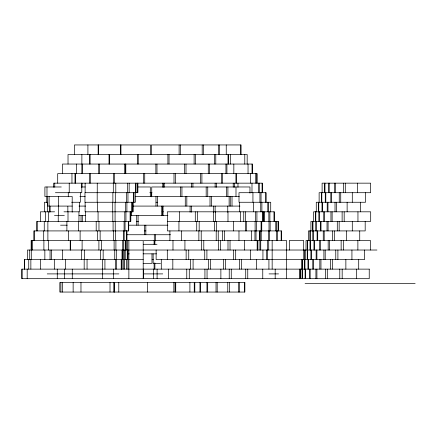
<?xml version="1.0" encoding="UTF-8"?>
<svg xmlns="http://www.w3.org/2000/svg" width="437" height="437" viewBox="0 0 437 437"><rect width="100%" height="100%" fill="white"/><g stroke="black" fill="none" stroke-linecap="round" stroke-linejoin="round"><path stroke-width="0.66" d="M61.284 186.976L44.902 186.976L44.902 196.53L72.203 196.53L72.176 212.224M81.222 186.976L85.22 186.976M137.387 186.976L150.312 186.976L150.312 196.53M55.395 192.706L81.79 192.706L81.79 183.158M149.804 192.706L152.016 192.706M79.889 196.53L85.22 196.53M135.257 196.53L239.318 196.53M71.624 202.26L80.332 202.26L80.332 192.706M156.004 202.26L157.358 202.26M72.203 206.084L47.704 206.084L47.704 196.53M78.982 206.084L85.712 206.084M132.329 206.084L239.94 206.084M54.603 211.814L40.384 211.814L40.384 221.368M63.982 211.814L79.365 211.814L79.365 202.26M162.089 211.814L163.438 211.814M54.478 215.632L64.332 215.632M78.982 215.632L85.712 215.632M130.668 215.632L167.89 215.632M136.459 221.368L138.496 221.368M167.316 221.368L278.238 221.368L278.238 230.916M60.552 225.186L67.222 225.186M128.412 225.186L167.89 225.186M144.549 230.916L145.963 230.916M126.309 234.74L170.485 234.74M143.888 240.47L286.486 240.47L286.486 278.68M143.38 244.294L157.02 244.294M376.94 250.024L27.422 250.024L27.422 259.573M127.904 253.842L129.265 253.842M143.134 253.842L156.484 253.842M127.921 259.573L24.385 259.573L24.385 269.126M128.871 259.573L143.205 259.573M152.065 259.573L153.425 259.573M143.134 263.396L151.983 263.396L151.983 253.842M160.488 263.396L153.141 263.396L153.141 253.842M47.229 273.901L118.875 273.901M143.298 273.901L162.755 273.901M269.028 273.901L278.555 273.901M305.086 283.455L415.15 283.455M370.445 250.024L370.445 240.47L306.02 240.47L306.02 250.024M365.523 192.706L365.523 202.26L316.273 202.26L316.273 211.814M365.185 221.368L365.185 230.916L308.402 230.916L308.402 240.47M364.605 250.024L364.605 259.573L156.129 259.573L156.129 250.024M360.509 202.26L360.509 211.814M359.733 230.916L359.733 240.47M358.706 259.573L358.706 269.126M357.952 211.814L357.952 221.368M357.876 240.47L357.876 250.024M357.586 183.158L357.586 192.706M356.679 269.126L356.679 278.68M352.293 192.706L352.293 202.26M352.293 221.368L352.293 230.916M351.932 250.024L351.932 259.573M347.131 202.26L347.131 211.814M346.667 230.916L346.667 240.47M345.864 259.573L345.864 269.126M345.296 183.158L345.296 192.706M344.181 211.814L344.181 221.368M343.646 183.158L343.646 192.706M343.438 240.47L343.438 250.024M342.127 211.814L342.127 221.368M342.171 269.126L342.171 278.68M341.144 240.47L341.144 250.024M340.734 192.706L340.734 202.26M339.789 269.126L339.789 278.68M339.254 192.706L339.254 202.26M339.161 221.368L339.161 230.916M337.899 250.024L337.899 259.573M337.298 221.368L337.298 230.916M336.348 202.26L336.348 211.814M335.769 250.024L335.769 259.573M335.441 183.158L335.441 192.706M335.021 202.26L335.021 211.814M334.545 183.158L334.545 192.706M334.316 230.916L334.316 240.47M332.644 230.916L332.644 240.47M332.502 259.573L332.502 269.126M332.131 211.814L332.131 221.368M331.634 192.706L331.634 202.26M330.946 211.814L330.946 221.368M330.82 192.706L330.82 202.26M330.58 259.573L330.58 269.126M329.662 240.47L329.662 250.024M329.214 183.158L329.214 192.706M328.64 183.158L328.64 192.706M328.182 240.47L328.182 250.024M328.083 221.368L328.083 230.916M327.969 202.26L327.969 211.814M327.308 269.126L327.308 278.68M327.22 202.26L327.22 211.814M327.023 221.368L327.023 230.916M325.811 192.706L325.811 202.26M325.598 269.126L325.598 278.68M325.27 192.706L325.27 202.26M325.21 250.024L325.21 259.573M324.975 183.158L324.975 192.706M324.565 183.158L324.565 192.706M324.423 211.814L324.423 221.368M324.199 230.916L324.199 240.47M323.904 250.024L323.904 259.573M323.735 211.814L323.735 221.368M323.254 230.916L323.254 240.47M322.522 202.26L322.522 211.814M322.102 192.706L322.102 183.158L370.669 183.158L370.669 192.706L319.13 192.706L319.13 202.26M322.009 202.26L322.009 211.814M321.812 192.706L321.812 202.26M321.43 192.706L321.43 202.26M321.009 221.368L321.009 230.916M320.96 259.573L320.96 269.126M320.468 240.47L320.468 250.024M320.365 221.368L320.365 230.916M319.818 259.573L319.818 269.126M319.633 240.47L319.633 250.024M319.332 211.814L319.332 221.368M318.852 211.814L318.852 221.368M318.753 202.26L318.753 211.814M318.393 202.26L318.393 211.814M317.704 230.916L317.704 240.47M317.104 230.916L317.104 240.47M316.896 250.024L316.896 259.573M316.912 269.126L316.912 278.68M316.251 221.368L316.251 230.916M316.142 250.024L316.142 259.573M315.924 269.126L315.924 278.68M315.809 211.814L315.798 230.916M315.47 211.814L315.47 221.368M314.509 240.47L314.509 250.024M313.952 240.47L313.952 250.024M313.537 221.368L313.537 211.814L370.691 211.814L370.691 221.368L310.909 221.368L310.909 230.916M313.46 259.573L313.46 269.126M313.269 230.916L313.269 240.47M312.963 221.368L312.963 230.916M312.843 230.916L312.843 240.47M312.777 259.573L312.777 269.126M312.652 221.368L312.652 230.916M311.423 250.024L311.423 259.573M310.904 250.024L310.904 259.573M310.39 240.47L310.39 250.024M310.226 230.916L310.226 240.47M310.166 269.126L310.166 278.68M309.997 240.47L309.997 250.024M309.942 230.916L309.942 240.47M309.543 269.126L309.543 278.68M308.44 259.573L308.44 269.126M307.959 259.573L307.959 269.126M307.599 240.47L307.615 259.573M307.342 240.47L307.342 250.024M307.249 250.024L307.249 259.573M305.561 269.126L305.561 278.68M305.086 250.024L305.086 259.573M305.119 269.126L305.119 278.68M304.939 259.573L304.939 269.126M304.857 250.024L304.857 259.573M304.605 259.573L304.605 269.126M303.759 250.024L303.759 259.573M303.682 250.024L303.682 240.47L289.354 240.47L289.354 250.024M302.683 259.573L302.683 269.126M302.486 259.573L302.486 269.126M302.377 269.126L302.377 278.68M302.071 269.126L302.071 278.68M301.634 259.573L301.634 269.126M300.399 269.126L300.399 278.68M300.235 269.126L300.235 278.68M299.651 269.126L299.651 278.68M281.565 240.47L281.565 230.916L167.387 230.916L167.316 211.814L274.425 211.814L274.425 221.368M281.166 230.916L281.166 240.47M278.156 221.368L278.156 230.916M277.348 230.916L277.348 240.47M276.555 221.368L276.555 230.916M276.331 230.916L276.331 240.47M275.763 221.368L275.763 230.916M275.179 269.126L275.179 278.68M273.972 211.814L273.972 221.368M272.158 240.47L272.158 269.126M270.711 211.814L270.721 202.26L239.001 202.26L239.001 192.706L266.177 192.706L266.177 202.26M270.148 221.368L270.148 230.916M269.902 211.814L269.902 221.368M269.667 230.916L269.667 240.47M269.012 221.368L269.012 230.916M268.924 259.573L268.924 269.126M268.848 211.814L268.848 221.368M268.657 202.26L268.657 211.814M268.722 240.47L268.722 250.024M268.526 230.916L268.526 240.47M267.788 202.26L267.788 211.814M267.641 240.47L267.641 250.024M267.575 250.024L267.575 259.573M266.597 250.024L266.597 259.573M265.609 192.706L265.609 202.26M264.101 211.814L264.101 221.368M263.992 211.814L263.992 221.368M263.118 211.814L263.118 221.368M262.937 250.024L262.937 259.573M262.763 269.126L262.763 278.68M262.637 211.814L262.637 221.368M262.282 192.706L262.282 183.158L53.642 183.158L53.642 187.249M262.118 183.158L262.118 192.706M261.889 202.26L261.889 211.814M261.752 221.368L261.752 230.916M261.484 221.368L261.484 230.916M261.337 221.368L261.304 230.916M261.228 230.916L261.228 240.47M261.086 221.368L261.086 230.916M261.042 192.706L261.042 202.26M260.736 202.26L260.736 211.814M260.731 240.47L260.731 250.024M260.266 230.916L260.266 240.47M259.939 192.706L259.939 202.26M259.911 240.47L259.911 250.024M259.299 183.158L259.299 192.706M258.322 183.158L258.322 192.706M257.819 240.47L257.819 250.024M257.748 240.47L257.748 250.024M257.191 183.158L257.191 173.604L57.7 173.604L57.7 183.158M257.158 240.47L257.158 250.024M256.912 211.814L256.912 221.368M256.492 173.604L256.492 183.158M256.475 259.573L256.475 269.126M256.415 221.368L256.415 230.916M256.033 230.916L256.033 240.47M255.727 173.604L255.727 183.158M255.465 211.814L255.465 221.368M255.121 221.368L255.121 230.916M254.946 230.916L254.946 240.47M253.427 202.26L253.427 211.814M252.936 192.706L252.936 202.26M252.482 173.604L252.482 164.05L62.475 164.05L62.475 173.604M252.034 164.05L252.034 173.604M251.985 183.158L251.985 192.706M251.554 230.916L251.554 240.47M250.45 250.024L250.45 259.573M250.401 173.604L250.401 183.158M249.964 193.116L249.964 186.976L151.737 186.976L151.737 196.53M248.036 164.05L248.036 173.604M247.757 269.126L247.757 278.68M247.162 164.05L247.195 154.501L68.025 154.501L68.025 164.05M246.069 221.368L246.069 230.916M245.911 221.368L245.911 230.916M245.725 269.126L245.725 278.68M245.561 211.814L245.561 221.368M244.78 154.501L244.78 164.05M244.633 240.47L244.633 250.024M244.332 282.499L244.332 292.053M243.748 211.814L243.748 221.368M241.585 259.573L241.585 269.126M241.087 154.501L241.087 144.947L151.317 144.947L151.317 154.501M240.661 211.814L240.661 221.368M240.574 144.947L240.574 154.501M239.613 282.499L239.613 292.053M239.531 202.26L239.531 211.814M239.547 259.573L239.547 269.126M238.979 230.916L238.979 240.47M238.367 282.499L238.367 292.053M237.979 183.158L237.979 187.249M236.302 173.604L236.302 183.158M235.996 186.976L235.996 196.53M235.947 173.604L235.947 183.158M235.69 250.024L235.69 259.573M234.303 183.158L234.303 187.249M233.833 164.05L233.833 173.604M233.658 250.024L233.658 259.573M233.44 221.368L233.44 230.916M233.232 183.158L233.232 187.249M232.02 196.53L232.02 206.084M231.26 269.126L231.26 278.68M230.496 154.501L230.496 164.05M230.261 196.53L230.261 206.084M230.031 240.47L230.031 250.024M229.605 282.499L229.605 292.053M229.234 269.126L229.234 278.68M229.119 196.53L229.119 206.084M228.606 154.501L228.606 164.05M228.027 154.501L228.027 164.05M227.983 211.814L227.983 221.368M227.999 240.47L227.999 250.024M227.901 186.976L227.901 196.53M227.759 206.084L227.759 212.224M227.77 282.499L227.77 292.053M226.912 164.05L226.912 173.604M226.65 186.976L226.65 196.53M226.246 144.947L226.246 154.501M225.94 164.05L225.94 173.604M225.35 259.573L225.35 269.126M224.558 230.916L224.558 240.47M223.334 259.573L223.334 269.126M222.668 173.604L222.668 183.158M222.531 230.916L222.531 240.47M221.401 173.604L221.401 183.158M220.876 269.126L220.876 278.68M220.341 240.47L220.341 250.024M219.45 144.947L219.45 154.501M218.642 144.947L218.642 154.501M218.358 240.47L218.358 250.024M218.249 230.916L218.249 240.47M217.2 282.499L217.2 292.053M216.659 221.368L216.659 230.916M216.599 183.158L216.599 187.249M216.211 230.916L216.211 240.47M216.025 282.499L216.025 292.053M215.774 154.501L215.774 164.05M215.578 211.814L215.578 221.368M215.135 183.158L215.135 187.249M215.135 206.084L215.135 212.224M214.611 154.501L214.611 164.05M214.567 221.368L214.567 230.916M213.698 206.084L213.698 212.224M213.442 211.814L213.442 221.368M211.524 196.53L211.524 206.084M210.547 259.573L210.547 269.126M210.011 196.53L210.011 206.084M209.667 164.05L209.667 173.604M208.46 259.573L208.46 269.126M208.285 164.05L208.285 173.604M207.75 186.976L207.75 196.53M207.69 282.499L207.69 292.053M207.051 269.126L207.051 278.68M206.903 250.024L206.903 259.573M206.941 282.499L206.941 292.053M206.177 186.976L206.177 196.53M204.931 269.126L204.931 278.68M204.734 250.024L204.734 259.573M203.789 240.47L203.789 250.024M203.456 144.947L203.456 154.501M202.2 144.947L202.2 154.501M201.899 173.604L201.899 183.158M201.533 240.47L201.533 250.024M201.217 230.916L201.217 240.47M200.583 282.499L200.583 292.053M200.386 173.604L200.386 183.158M199.944 282.499L199.944 292.053M199.174 221.368L199.174 230.916M198.868 230.916L198.868 240.47M197.671 211.814L197.671 221.368M196.726 221.368L196.726 230.916M195.497 154.501L195.497 164.05M195.29 211.814L195.29 221.368M194.809 282.499L194.809 292.053M194.252 282.499L194.252 292.053M194.121 154.501L194.121 164.05M193.094 259.573L193.094 269.126M192.919 183.158L192.919 187.249M191.657 206.084L191.657 212.224M191.335 183.158L191.335 187.249M190.652 259.573L190.652 269.126M190.095 206.084L190.095 212.224M189.909 282.499L189.909 292.053M189.281 269.126L189.281 278.68M188.746 250.024L188.746 259.573M186.828 196.53L186.828 206.084M186.768 269.126L186.768 278.68M186.14 250.024L186.14 259.573M185.993 164.05L185.993 173.604M185.277 196.53L185.277 206.084M184.927 240.47L184.927 250.024M184.572 164.05L184.572 173.604M181.934 186.976L181.934 196.53M181.655 230.916L181.655 240.47M180.399 186.976L180.399 196.53M180.312 144.947L180.312 154.501M179.52 211.814L179.52 221.368M179.115 144.947L179.115 154.501M178.946 221.368L178.946 230.916M175.734 282.499L175.734 292.053M175.423 173.604L175.423 183.158M175.062 282.499L175.062 292.053M174.002 173.604L174.002 183.158M173.855 282.499L173.855 292.053M172.981 240.47L172.981 250.024M172.828 259.573L172.828 269.126M169.906 230.916L169.906 240.47M169.043 154.501L169.043 164.05M168.48 269.126L168.48 278.68M167.906 154.501L167.906 164.05M167.3 250.024L167.3 259.573M164.208 183.158L164.208 187.249M163.624 183.158L163.624 187.249M163.056 206.084L163.056 215.632M162.777 183.158L162.777 187.249M162.395 206.084L162.395 215.632M161.717 206.084L161.717 215.632M161.286 259.573L161.286 269.126M157.358 196.53L157.358 206.084M157.102 269.126L157.102 278.68M156.981 164.05L156.981 173.604M155.976 196.53L155.976 206.084M155.856 164.05L155.856 173.604M155.534 234.74L155.534 240.88M154.895 240.47L154.895 244.562M154.895 262.987L154.895 269.126M154.299 234.74L154.299 244.294M154.108 240.47L154.108 244.562M154.108 262.987L154.108 269.126M153.633 269.126L153.633 278.68M151.229 192.706L151.229 196.803M150.607 154.501L150.607 144.947L74.437 144.947L74.437 154.501M147.427 282.499L147.427 292.053M145.832 225.186L145.832 234.74M144.723 173.604L144.723 183.158M144.538 225.186L144.538 234.74M143.56 173.604L143.56 183.158M143.44 269.126L143.44 278.68M143.205 278.68L143.205 240.47L31.153 240.47L31.153 250.024M138.239 154.501L138.239 164.05M138.092 215.632L138.092 225.186M137.846 183.158L137.846 192.706L84.964 192.706L84.964 202.26L135.394 202.26L135.394 192.706M137.71 183.158L137.71 192.706M137.453 154.501L137.453 164.05M136.715 215.632L136.715 225.186M136.016 183.158L136.016 192.706M135.519 183.158L135.519 192.706M134.017 192.706L134.017 202.26M133.646 192.706L133.646 202.26M133.056 202.26L133.056 211.814L85.117 211.814L85.117 202.26M132.853 202.26L132.853 211.814M132.111 202.26L132.111 211.814M131.865 202.26L131.865 211.814M131.663 211.541L131.663 215.632M130.827 211.814L130.827 221.368L36.921 221.368L36.921 230.916M130.608 211.814L130.608 221.368M130.281 211.814L130.281 221.368M130.155 211.814L130.155 221.368M129.15 183.158L129.15 192.706M128.871 240.47L128.871 278.68M128.707 221.368L128.707 230.916L33.813 230.916L33.813 240.47M128.505 221.368L128.483 230.916M127.954 192.706L127.954 202.26M127.921 250.024L127.921 269.126M127.533 183.158L127.533 192.706M127.604 240.47L127.604 250.024M127.451 250.024L127.451 259.573M126.894 202.26L126.894 211.814M126.845 230.916L126.845 240.47M126.774 230.916L126.774 240.47M126.686 230.916L126.686 240.47M126.593 259.573L126.593 269.126M126.468 192.706L126.468 202.26M126.293 240.47L126.293 250.024M125.943 211.814L125.943 221.368M125.801 164.05L125.801 173.604M125.752 250.024L125.752 259.573M125.692 240.47L125.692 250.024M125.566 202.26L125.566 211.814M125.217 240.47L125.217 250.024M125.108 164.05L125.108 173.604M125.048 221.368L125.048 230.916M124.927 164.05L124.927 173.604M124.785 211.814L124.785 221.368M124.583 250.024L124.583 259.573M124.463 259.573L124.463 269.126M124.179 230.916L124.179 240.47M124.092 221.368L124.092 230.916M123.731 259.573L123.731 269.126M123.605 250.024L123.605 259.573M123.425 230.916L123.425 240.47M123.294 240.47L123.294 250.024M122.753 240.47L122.753 250.024M122.36 250.024L122.36 259.573M122.027 250.024L121.999 269.126M121.776 259.573L121.776 269.126M121.36 259.573L121.36 269.126M121.213 259.573L121.213 269.126M120.951 144.947L120.951 154.501M120.525 144.947L120.525 154.501M118.788 282.499L118.788 292.053M116.635 259.573L116.635 269.126M116.297 250.024L116.297 259.573M115.909 240.47L115.909 250.024M115.789 183.158L115.789 192.706M115.532 230.916L115.532 240.47M115.346 259.573L115.346 269.126M115.308 192.706L115.308 202.26M115.231 221.368L115.231 230.916M115.078 202.26L115.068 221.368M114.734 250.024L114.734 259.573M114.472 282.499L114.472 292.053M114.314 173.604L114.314 183.158M114.396 282.499L114.396 292.053M114.112 240.47L114.112 250.024M113.773 282.499L113.773 292.053M113.544 230.916L113.544 240.47M113.336 173.604L113.336 183.158M113.352 269.126L113.352 278.68M113.298 183.158L113.298 192.706M113.09 221.368L113.09 230.916M112.872 192.706L112.872 202.26M112.801 211.814L112.801 221.368M112.713 202.26L112.713 211.814M110.015 282.499L110.015 292.053M109.676 154.501L109.676 164.05M109.026 154.501L109.026 164.05M104.924 259.573L104.924 269.126M103.17 250.024L103.17 259.573M102.493 259.573L102.493 269.126M102.367 269.126L102.367 278.68M101.553 240.47L101.553 250.024M100.608 250.024L100.608 259.573M100.139 230.916L100.139 240.47M99.51 164.05L99.51 173.604M98.97 221.368L98.97 230.916M98.899 240.47L98.899 250.024M98.718 164.05L98.718 173.604M98.658 144.947L98.658 154.501M98.15 144.947L98.15 154.501M98.068 211.814L98.068 221.368M97.467 202.26L97.467 211.814M97.418 230.916L97.418 240.47M97.249 183.158L97.249 192.706M97.194 192.706L97.194 202.26M96.195 221.368L96.195 230.916M90.301 173.604L90.301 183.158M90.104 154.501L90.104 164.05M89.519 154.501L89.519 164.05M89.448 173.604L89.448 183.158M87.913 144.947L87.913 154.501M87.061 259.573L87.061 269.126M85.576 211.814L85.576 221.368M85.128 183.158L85.128 192.706M84.434 250.024L84.434 259.573M84.172 259.573L84.172 269.126M82.424 164.05L82.424 173.604M82.298 215.632L82.298 221.778M82.112 240.47L82.112 250.024M81.943 183.158L81.943 187.249M81.888 154.501L81.839 173.604M81.511 250.024L81.511 259.573M81.042 215.632L81.042 221.778M80.976 282.499L80.976 292.053M80.118 230.916L80.118 240.47M78.944 211.814L78.944 221.368M78.474 221.368L78.474 230.916M76.584 164.05L76.584 173.604M75.541 173.604L75.541 183.158M74.989 173.604L74.989 183.158M73.137 282.499L73.137 292.053M72.274 269.126L72.274 278.68M71.958 173.604L71.958 183.158M70.368 240.47L70.368 250.024M70.22 240.47L70.22 250.024M69.226 183.158L69.226 192.706M68.396 230.916L68.396 240.47M68.281 192.706L68.281 196.803M68.003 211.814L68.003 221.368M67.85 206.357L67.85 211.814M66.894 221.368L66.894 230.916M65.588 259.573L65.588 269.126M64.441 269.126L64.441 278.68M62.502 250.024L62.502 259.573M62.447 282.499L62.447 292.053M60.896 282.499L60.896 292.053M58.607 196.53L58.607 206.084M58.449 206.084L58.449 215.632M58.236 215.632L58.236 221.778M57.274 269.126L57.274 278.68M54.751 183.158L54.751 187.249M54.319 259.573L54.319 269.126M51.397 250.024L51.397 259.573M50.058 250.024L50.058 259.573M49.955 206.357L49.955 211.814M49.84 206.084L49.84 212.224M49.113 196.53L49.113 206.084M48.627 240.47L48.627 250.024M48.573 211.814L48.573 221.368M47.873 221.368L47.89 240.47M47.573 211.814L47.573 202.26L44.421 202.26L44.421 211.814M46.988 186.976L46.988 196.53M46.759 196.53L46.759 202.67M45.563 211.814L45.563 221.368M44.853 250.024L44.853 259.573M44.257 221.368L44.257 230.916M43.897 240.47L43.897 250.024M43.695 230.916L43.695 240.47M40.559 259.573L40.559 269.126M37.03 221.368L37.03 230.916M34.376 230.916L34.376 240.47M32.453 240.47L32.453 250.024M31.404 240.47L31.404 250.024M31.289 250.024L31.289 259.573M30.863 259.573L30.863 269.126M29.716 250.024L29.716 259.573M28.738 259.573L28.738 269.126M27.187 269.126L27.187 278.68M24.609 259.573L24.609 269.126M22.025 269.126L22.025 278.68M369.232 269.126L21.85 269.126L21.85 278.68L369.232 278.68L369.232 269.126M244.867 282.499L59.831 282.499L59.831 292.053L244.867 292.053L244.867 282.499M259.545 240.47L259.545 230.916L259.512 240.47"/></g></svg>
